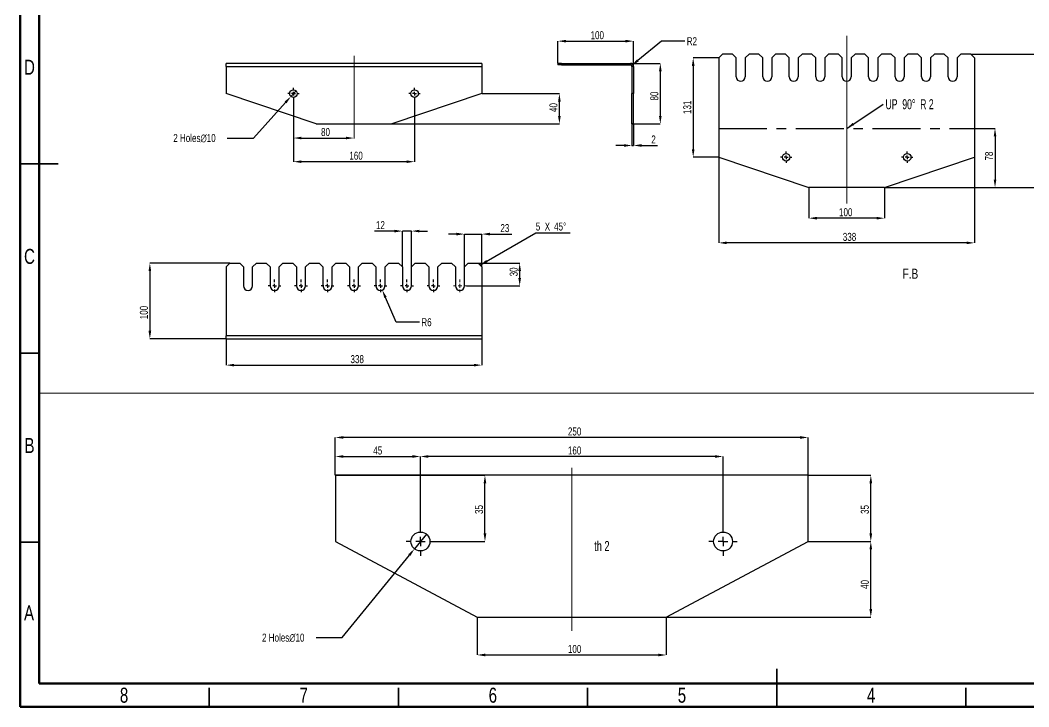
# Model space of a CAD drawing. Header units: millimetres. Extents: x 15 to 1266, y -324 to 294.
# Drawn here: x 444.2 to 710.8, y -324 to -142.5 of the extents above; entities that cross this region are included whole.
import ezdxf

# ---------------------------------------------------------------- set-up
doc = ezdxf.new("R2010")
doc.units = ezdxf.units.MM
doc.header["$PDSIZE"] = -1
doc.linetypes.add('CENTERX2', pattern=[20.32, 12.7, -2.54, 2.54, -2.54])
doc.layers.add('FORMAT', color=7, linetype='Continuous')
doc.styles.add('SLDTEXTSTYLE0', font='TXT', dxfattribs={"width": 0.75})
doc.styles.add('SLDTEXTSTYLE14', font='TXT', dxfattribs={"width": 0.645833})
doc.styles.add('SLDTEXTSTYLE4', font='TXT', dxfattribs={"width": 0.6875})
doc.dimstyles.new('SLDDIMSTYLE1', dxfattribs={"dimtxt": 2.5, "dimasz": 2.116667, "dimexe": 0, "dimexo": 0.625, "dimgap": 0, "dimtad": 1, "dimdec": 0, "dimrnd": 1e-09, "dimtxsty": 'Standard', "dimsah": 1, "dimcen": 2.5, "dimazin": 3, "dimtfac": 2.116667, "dimtdec": 0, "dimtmove": 0, "dimatfit": 3, "dimfrac": 2})
doc.dimstyles.new('SLDDIMSTYLE20', dxfattribs={"dimtxt": 2.116667, "dimasz": 2.116667, "dimexe": 0, "dimexo": 0.625, "dimgap": 0.529167, "dimtad": 1, "dimdec": 0, "dimlfac": 2, "dimrnd": 1e-09, "dimzin": 12, "dimtxsty": 'SLDTEXTSTYLE0', "dimsah": 1, "dimcen": 2.5, "dimazin": 3, "dimtfac": 1, "dimtdec": 0, "dimtmove": 0, "dimatfit": 3, "dimfrac": 2, "dimtzin": 12})
doc.dimstyles.new('SLDDIMSTYLE22', dxfattribs={"dimtxt": 2.116667, "dimasz": 2.116667, "dimexe": 0, "dimexo": 0.625, "dimgap": 0.529167, "dimtad": 1, "dimdec": 0, "dimlfac": 5, "dimrnd": 1e-09, "dimzin": 12, "dimtxsty": 'SLDTEXTSTYLE0', "dimblk1": 'NONE', "dimsah": 1, "dimcen": 0, "dimazin": 3, "dimtfac": 1, "dimtdec": 0, "dimtmove": 0, "dimatfit": 3, "dimldrblk": 'NONE', "dimfrac": 2, "dimtzin": 12})
doc.dimstyles.new('SLDDIMSTYLE23', dxfattribs={"dimtxt": 2.116667, "dimasz": 2.116667, "dimexe": 0, "dimexo": 0.625, "dimgap": 0.529167, "dimtad": 1, "dimdec": 0, "dimlfac": 5, "dimrnd": 1e-09, "dimzin": 12, "dimtxsty": 'SLDTEXTSTYLE0', "dimsah": 1, "dimcen": 0, "dimazin": 3, "dimtfac": 1, "dimtdec": 0, "dimtmove": 0, "dimatfit": 3, "dimfrac": 2, "dimtzin": 12})
doc.dimstyles.new('SLDDIMSTYLE24', dxfattribs={"dimtxt": 2.116667, "dimasz": 2.116667, "dimexe": 0, "dimexo": 0.625, "dimgap": 0.529167, "dimtad": 1, "dimdec": 0, "dimlfac": 2, "dimrnd": 1e-09, "dimzin": 12, "dimtxsty": 'SLDTEXTSTYLE0', "dimblk1": 'NONE', "dimsah": 1, "dimcen": 0, "dimazin": 3, "dimtfac": 1, "dimtdec": 0, "dimtmove": 0, "dimatfit": 3, "dimldrblk": 'NONE', "dimfrac": 2, "dimtzin": 12})
doc.dimstyles.new('SLDDIMSTYLE6', dxfattribs={"dimtxt": 2.116667, "dimasz": 2.116667, "dimexe": 0, "dimexo": 0.625, "dimgap": 0.529167, "dimtad": 1, "dimdec": 0, "dimlfac": 5, "dimrnd": 1e-09, "dimzin": 12, "dimtxsty": 'SLDTEXTSTYLE0', "dimsah": 1, "dimcen": 2.5, "dimazin": 3, "dimtfac": 1, "dimtdec": 0, "dimtmove": 0, "dimatfit": 0, "dimfrac": 2, "dimtzin": 12})
doc.dimstyles.new('SLDDIMSTYLE7', dxfattribs={"dimtxt": 2.116667, "dimasz": 2.116667, "dimexe": 0, "dimexo": 0.625, "dimgap": 0.529167, "dimtad": 1, "dimdec": 0, "dimlfac": 5, "dimrnd": 1e-09, "dimzin": 12, "dimtxsty": 'SLDTEXTSTYLE0', "dimsah": 1, "dimcen": 2.5, "dimazin": 3, "dimtfac": 1, "dimtdec": 0, "dimtmove": 0, "dimatfit": 3, "dimfrac": 2, "dimtzin": 12})

# ---------------------------------------------------------------- blocks, each defined once
blk = doc.blocks.new('*D784')
at = {"layer": 'Defpoints', "color": 0}
for p in [(516.45, -163.38), (548.45, -163.38), (516.45, -179.88)]:
    blk.add_point(p, dxfattribs=at)
at = {"layer": 'FORMAT', "color": 0, "lineweight": -2}
for p, q in [((516.45, -163.44), (516.45, -179.88)), ((548.45, -163.44), (548.45, -179.88)), ((546.33, -179.88), (518.56, -179.88))]:
    blk.add_line(p, q, dxfattribs=at)
at = {"layer": 'FORMAT', "color": 0}
for points in [[(518.56, -179.53), (518.56, -180.23), (516.45, -179.88)], [(546.33, -179.53), (546.33, -180.23), (548.45, -179.88)]]:
    blk.add_solid(points, dxfattribs=at)
at = {"layer": 'FORMAT', "color": 0, "insert": (533, -177.23), "char_height": 2.117, "attachment_point": 2, "style": 'SLDTEXTSTYLE0'}
blk.add_mtext('\\A1;160', dxfattribs=at)
blk = doc.blocks.new('*D785')
at = {"layer": 'Defpoints', "color": 0}
for p in [(516.45, -163.38), (532.45, -173.62), (532.45, -173.7)]:
    blk.add_point(p, dxfattribs=at)
at = {"layer": 'FORMAT', "color": 0, "lineweight": -2}
for p, q in [((516.45, -163.44), (516.45, -173.62)), ((518.56, -173.62), (530.33, -173.62)), ((532.45, -173.64), (532.45, -173.62))]:
    blk.add_line(p, q, dxfattribs=at)
at = {"layer": 'FORMAT', "color": 0}
for points in [[(518.56, -173.27), (518.56, -173.97), (516.45, -173.62)], [(530.33, -173.27), (530.33, -173.97), (532.45, -173.62)]]:
    blk.add_solid(points, dxfattribs=at)
at = {"layer": 'FORMAT', "color": 0, "insert": (524.92, -170.97), "char_height": 2.117, "attachment_point": 2, "style": 'SLDTEXTSTYLE0'}
blk.add_mtext('\\A1;80', dxfattribs=at)
blk = doc.blocks.new('*D786')
at = {"layer": 'Defpoints', "color": 0}
for p in [(515.78, -162.62), (517.12, -161.14)]:
    blk.add_point(p, dxfattribs=at)
at = {"layer": 'FORMAT', "color": 0, "lineweight": -2}
for p, q in [((517.12, -161.14), (515.78, -162.62)), ((505.86, -173.62), (514.36, -164.19)), ((498.95, -173.62), (505.86, -173.62))]:
    blk.add_line(p, q, dxfattribs=at)
at = {"layer": 'FORMAT', "color": 0}
blk.add_solid([(514.1, -163.96), (514.62, -164.43), (515.78, -162.62)], dxfattribs=at)
at = {"layer": 'FORMAT', "color": 0, "insert": (484.67, -172.56), "char_height": 2.1167, "attachment_point": 1, "style": 'SLDTEXTSTYLE0'}
blk.add_mtext('\\A1;2 Holes∅10', dxfattribs=at)
blk = doc.blocks.new('_None')
blk = doc.blocks.new('*D787')
at = {"layer": 'Defpoints', "color": 0}
for p in [(566.25, -161.88), (586.75, -161.88), (542.45, -169.88)]:
    blk.add_point(p, dxfattribs=at)
at = {"layer": 'FORMAT', "color": 0, "lineweight": -2}
for p, q in [((566.31, -161.88), (586.75, -161.88)), ((586.75, -167.76), (586.75, -163.99)), ((542.51, -169.88), (586.75, -169.88))]:
    blk.add_line(p, q, dxfattribs=at)
at = {"layer": 'FORMAT', "color": 0}
for points in [[(586.39, -163.99), (587.1, -163.99), (586.75, -161.88)], [(586.39, -167.76), (587.1, -167.76), (586.75, -169.88)]]:
    blk.add_solid(points, dxfattribs=at)
at = {"layer": 'FORMAT', "color": 0, "insert": (584.1, -165.56), "char_height": 2.117, "attachment_point": 2, "rotation": 90, "style": 'SLDTEXTSTYLE0'}
blk.add_mtext('\\A1;40', dxfattribs=at)
blk = doc.blocks.new('SW_CENTERMARKSYMBOL_343')
at = {"layer": 'FORMAT', "color": 0}
for p, q in [((-1, 0), (-1.5, 0)), ((0, 0), (-0.5, 0)), ((0, 1), (0, 1.5)), ((0, 0), (0, 0.5)), ((0, 0), (0, -0.5)), ((0, 0), (0.5, 0)), ((1, 0), (1.5, 0)), ((0, -1), (0, -1.5))]:
    blk.add_line(p, q, dxfattribs=at)
blk = doc.blocks.new('SW_CENTERMARKSYMBOL_344')
at = {"layer": 'FORMAT', "color": 0}
for p, q in [((-1, 0), (-1.5, 0)), ((0, 0), (-0.5, 0)), ((0, 1), (0, 1.5)), ((0, 0), (0, 0.5)), ((0, 0), (0, -0.5)), ((0, 0), (0.5, 0)), ((1, 0), (1.5, 0)), ((0, -1), (0, -1.5))]:
    blk.add_line(p, q, dxfattribs=at)
blk = doc.blocks.new('SW_CHAMFER_DIMENSION_0')
at = {"layer": 'FORMAT', "color": 0}
for p, q in [((-14.75, -8.52), (0, 0)), ((0, 0), (9.1, 0))]:
    blk.add_line(p, q, dxfattribs=at)
blk.add_solid([(-14.75, -8.52), (-12.76, -7.74), (-13.08, -7.18)], dxfattribs=at)
at = {"layer": 'FORMAT', "color": 0, "attachment_point": 1, "style": 'SLDTEXTSTYLE0'}
for s, insert, char_height in [('5', (0, 2.73), 2.12), ('X', (2.36, 2.73), 2.12), ('45°', (4.84, 2.73), 2.117)]:
    blk.add_mtext(s, dxfattribs=dict(at, insert=insert, char_height=char_height))
blk = doc.blocks.new('*D788')
at = {"layer": 'Defpoints', "color": 0}
for p in [(561.65, -199.01), (561.65, -207.7), (566.25, -207.7)]:
    blk.add_point(p, dxfattribs=at)
at = {"layer": 'FORMAT', "color": 0, "lineweight": -2}
for p, q in [((559.53, -199.01), (557.41, -199.01)), ((561.65, -207.64), (561.65, -199.01)), ((561.65, -199.01), (566.25, -199.01)), ((566.25, -207.64), (566.25, -199.01)), ((568.36, -199.01), (574.18, -199.01))]:
    blk.add_line(p, q, dxfattribs=at)
at = {"layer": 'FORMAT', "color": 0}
for points in [[(559.53, -198.66), (559.53, -199.37), (561.65, -199.01)], [(568.36, -198.66), (568.36, -199.37), (566.25, -199.01)]]:
    blk.add_solid(points, dxfattribs=at)
at = {"layer": 'FORMAT', "color": 0, "insert": (572.33, -196.37), "char_height": 2.117, "attachment_point": 2, "style": 'SLDTEXTSTYLE0'}
blk.add_mtext('\\A1;23', dxfattribs=at)
blk = doc.blocks.new('*D789')
at = {"layer": 'Defpoints', "color": 0}
for p in [(547.65, -198.22), (545.25, -207.7), (547.65, -207.7)]:
    blk.add_point(p, dxfattribs=at)
at = {"layer": 'FORMAT', "color": 0, "lineweight": -2}
for p, q in [((543.13, -198.22), (537.84, -198.22)), ((545.25, -207.64), (545.25, -198.22)), ((547.65, -198.22), (545.25, -198.22)), ((547.65, -207.64), (547.65, -198.22)), ((549.76, -198.22), (551.88, -198.22))]:
    blk.add_line(p, q, dxfattribs=at)
at = {"layer": 'FORMAT', "color": 0}
for points in [[(543.13, -197.87), (543.13, -198.57), (545.25, -198.22)], [(549.76, -197.87), (549.76, -198.57), (547.65, -198.22)]]:
    blk.add_solid(points, dxfattribs=at)
at = {"layer": 'FORMAT', "color": 0, "insert": (539.43, -195.57), "char_height": 2.117, "attachment_point": 2, "style": 'SLDTEXTSTYLE0'}
blk.add_mtext('\\A1;12', dxfattribs=at)
blk = doc.blocks.new('*D790')
at = {"layer": 'Defpoints', "color": 0}
for p in [(539.45, -212.7), (539.92, -213.8)]:
    blk.add_point(p, dxfattribs=at)
at = {"layer": 'FORMAT', "color": 0, "lineweight": -2}
for p, q in [((543.58, -222.31), (540.76, -215.74)), ((549.72, -222.31), (543.58, -222.31))]:
    blk.add_line(p, q, dxfattribs=at)
at = {"layer": 'FORMAT', "color": 0}
blk.add_solid([(541.08, -215.61), (540.43, -215.88), (539.92, -213.8)], dxfattribs=at)
at = {"layer": 'FORMAT', "color": 0, "insert": (550.25, -221.25), "char_height": 2.117, "attachment_point": 1, "style": 'SLDTEXTSTYLE0'}
blk.add_mtext('\\A1;R6', dxfattribs=at)
blk = doc.blocks.new('*D791')
at = {"layer": 'Defpoints', "color": 0}
for p in [(499.65, -206.7), (478.47, -226.7), (498.65, -226.7)]:
    blk.add_point(p, dxfattribs=at)
at = {"layer": 'FORMAT', "color": 0, "lineweight": -2}
for p, q in [((499.58, -206.7), (478.47, -206.7)), ((478.47, -208.81), (478.47, -224.58)), ((498.58, -226.7), (478.47, -226.7))]:
    blk.add_line(p, q, dxfattribs=at)
at = {"layer": 'FORMAT', "color": 0}
for points in [[(478.12, -208.81), (478.83, -208.81), (478.47, -206.7)], [(478.12, -224.58), (478.83, -224.58), (478.47, -226.7)]]:
    blk.add_solid(points, dxfattribs=at)
at = {"layer": 'FORMAT', "color": 0, "insert": (475.83, -219.75), "char_height": 2.117, "attachment_point": 2, "rotation": 90, "style": 'SLDTEXTSTYLE0'}
blk.add_mtext('\\A1;100', dxfattribs=at)
blk = doc.blocks.new('*D792')
at = {"layer": 'Defpoints', "color": 0}
for p in [(498.65, -226.7), (566.25, -226.7), (566.25, -233.66)]:
    blk.add_point(p, dxfattribs=at)
at = {"layer": 'FORMAT', "color": 0, "lineweight": -2}
for p, q in [((498.65, -226.76), (498.65, -233.66)), ((566.25, -226.76), (566.25, -233.66)), ((500.76, -233.66), (564.13, -233.66))]:
    blk.add_line(p, q, dxfattribs=at)
at = {"layer": 'FORMAT', "color": 0}
for points in [[(500.76, -233.31), (500.76, -234.01), (498.65, -233.66)], [(564.13, -233.31), (564.13, -234.01), (566.25, -233.66)]]:
    blk.add_solid(points, dxfattribs=at)
at = {"layer": 'FORMAT', "color": 0, "insert": (533.29, -231.01), "char_height": 2.117, "attachment_point": 2, "style": 'SLDTEXTSTYLE0'}
blk.add_mtext('\\A1;338', dxfattribs=at)
blk = doc.blocks.new('*D793')
at = {"color": 0, "linetype": 'Continuous', "lineweight": -2}
for p, q in [((565.31, -206.7), (576.25, -206.7)), ((576.25, -210.58), (576.25, -208.81)), ((562.21, -212.7), (576.25, -212.7))]:
    blk.add_line(p, q, dxfattribs=at)
at = {"color": 0, "linetype": 'Continuous'}
for points in [[(575.89, -208.81), (576.6, -208.81), (576.25, -206.7)], [(575.89, -210.58), (576.6, -210.58), (576.25, -212.7)]]:
    blk.add_solid(points, dxfattribs=at)
at = {"layer": 'Defpoints', "color": 0, "linetype": 'Continuous'}
for p in [(565.25, -206.7), (576.25, -206.7), (562.15, -212.7)]:
    blk.add_point(p, dxfattribs=at)
at = {"color": 0, "linetype": 'Continuous', "lineweight": 18, "insert": (573.6, -209.01), "char_height": 2.117, "attachment_point": 2, "rotation": 90, "style": 'SLDTEXTSTYLE0'}
blk.add_mtext('\\A1;30', dxfattribs=at)
blk = doc.blocks.new('SW_CENTERMARKSYMBOL_345')
at = {"layer": 'FORMAT', "color": 0}
for p, q in [((-1, 0), (-1.7, 0)), ((0, 0), (-0.5, 0)), ((0, 1), (0, 1.7)), ((0, 0), (0, 0.5)), ((0, 0), (0, -0.5)), ((0, 0), (0.5, 0)), ((1, 0), (1.7, 0)), ((0, -1), (0, -1.7))]:
    blk.add_line(p, q, dxfattribs=at)
blk = doc.blocks.new('SW_CENTERMARKSYMBOL_346')
at = {"layer": 'FORMAT', "color": 0}
for p, q in [((-1, 0), (-1.7, 0)), ((0, 0), (-0.5, 0)), ((0, 1), (0, 1.7)), ((0, 0), (0, 0.5)), ((0, 0), (0, -0.5)), ((0, 0), (0.5, 0)), ((1, 0), (1.7, 0)), ((0, -1), (0, -1.7))]:
    blk.add_line(p, q, dxfattribs=at)
blk = doc.blocks.new('SW_CENTERMARKSYMBOL_347')
at = {"layer": 'FORMAT', "color": 0}
for p, q in [((-1, 0), (-1.7, 0)), ((0, 0), (-0.5, 0)), ((0, 1), (0, 1.7)), ((0, 0), (0, 0.5)), ((0, 0), (0, -0.5)), ((0, 0), (0.5, 0)), ((1, 0), (1.7, 0)), ((0, -1), (0, -1.7))]:
    blk.add_line(p, q, dxfattribs=at)
blk = doc.blocks.new('SW_CENTERMARKSYMBOL_348')
at = {"layer": 'FORMAT', "color": 0}
for p, q in [((-1, 0), (-1.7, 0)), ((0, 0), (-0.5, 0)), ((0, 1), (0, 1.7)), ((0, 0), (0, 0.5)), ((0, 0), (0, -0.5)), ((0, 0), (0.5, 0)), ((1, 0), (1.7, 0)), ((0, -1), (0, -1.7))]:
    blk.add_line(p, q, dxfattribs=at)
blk = doc.blocks.new('SW_CENTERMARKSYMBOL_349')
at = {"layer": 'FORMAT', "color": 0}
for p, q in [((-1, 0), (-1.7, 0)), ((0, 0), (-0.5, 0)), ((0, 1), (0, 1.7)), ((0, 0), (0, 0.5)), ((0, 0), (0, -0.5)), ((0, 0), (0.5, 0)), ((1, 0), (1.7, 0)), ((0, -1), (0, -1.7))]:
    blk.add_line(p, q, dxfattribs=at)
blk = doc.blocks.new('SW_CENTERMARKSYMBOL_350')
at = {"layer": 'FORMAT', "color": 0}
for p, q in [((-1, 0), (-1.7, 0)), ((0, 0), (-0.5, 0)), ((0, 1), (0, 1.7)), ((0, 0), (0, 0.5)), ((0, 0), (0, -0.5)), ((0, 0), (0.5, 0)), ((1, 0), (1.7, 0)), ((0, -1), (0, -1.7))]:
    blk.add_line(p, q, dxfattribs=at)
blk = doc.blocks.new('SW_CENTERMARKSYMBOL_351')
at = {"layer": 'FORMAT', "color": 0}
for p, q in [((-1, 0), (-1.7, 0)), ((0, 0), (-0.5, 0)), ((0, 1), (0, 1.7)), ((0, 0), (0, 0.5)), ((0, 0), (0, -0.5)), ((0, 0), (0.5, 0)), ((1, 0), (1.7, 0)), ((0, -1), (0, -1.7))]:
    blk.add_line(p, q, dxfattribs=at)
blk = doc.blocks.new('SW_CENTERMARKSYMBOL_352')
at = {"color": 0, "linetype": 'Continuous', "lineweight": 18}
for p, q in [((-1, 0), (-1.7, 0)), ((0, 0), (-0.5, 0)), ((0, 1), (0, 1.7)), ((0, 0), (0, 0.5)), ((0, 0), (0, -0.5)), ((0, 0), (0.5, 0)), ((1, 0), (1.7, 0)), ((0, -1), (0, -1.7))]:
    blk.add_line(p, q, dxfattribs=at)
blk = doc.blocks.new('*D794')
at = {"layer": 'Defpoints', "color": 0}
for p in [(605.54, -153.88), (605.94, -169.88), (613.43, -169.88)]:
    blk.add_point(p, dxfattribs=at)
at = {"layer": 'FORMAT', "color": 0, "lineweight": -2}
for p, q in [((605.6, -153.88), (613.43, -153.88)), ((613.43, -155.99), (613.43, -167.76)), ((606, -169.88), (613.43, -169.88))]:
    blk.add_line(p, q, dxfattribs=at)
at = {"layer": 'FORMAT', "color": 0}
for points in [[(613.07, -155.99), (613.78, -155.99), (613.43, -153.88)], [(613.07, -167.76), (613.78, -167.76), (613.43, -169.88)]]:
    blk.add_solid(points, dxfattribs=at)
at = {"layer": 'FORMAT', "color": 0, "insert": (610.78, -162.52), "char_height": 2.117, "attachment_point": 2, "rotation": 90, "style": 'SLDTEXTSTYLE0'}
blk.add_mtext('\\A1;80', dxfattribs=at)
blk = doc.blocks.new('*D795')
at = {"layer": 'Defpoints', "color": 0}
for p in [(606.34, -148.01), (586.34, -153.88), (606.34, -154.68)]:
    blk.add_point(p, dxfattribs=at)
at = {"layer": 'FORMAT', "color": 0, "lineweight": -2}
for p, q in [((586.34, -153.82), (586.34, -148.01)), ((588.46, -148.01), (604.22, -148.01)), ((606.34, -154.62), (606.34, -148.01))]:
    blk.add_line(p, q, dxfattribs=at)
at = {"layer": 'FORMAT', "color": 0}
for points in [[(588.46, -147.66), (588.46, -148.36), (586.34, -148.01)], [(604.22, -147.66), (604.22, -148.36), (606.34, -148.01)]]:
    blk.add_solid(points, dxfattribs=at)
at = {"layer": 'FORMAT', "color": 0, "insert": (596.76, -145.37), "char_height": 2.117, "attachment_point": 2, "style": 'SLDTEXTSTYLE0'}
blk.add_mtext('\\A1;100', dxfattribs=at)
blk = doc.blocks.new('*D796')
at = {"layer": 'Defpoints', "color": 0}
for p in [(605.94, -169.88), (606.34, -169.88), (605.94, -175.59)]:
    blk.add_point(p, dxfattribs=at)
at = {"layer": 'FORMAT', "color": 0, "lineweight": -2}
for p, q in [((605.94, -169.94), (605.94, -175.59)), ((606.34, -169.94), (606.34, -175.59)), ((603.82, -175.59), (601.71, -175.59)), ((605.94, -175.59), (606.34, -175.59)), ((608.46, -175.59), (612.69, -175.59))]:
    blk.add_line(p, q, dxfattribs=at)
at = {"layer": 'FORMAT', "color": 0}
for points in [[(603.82, -175.24), (603.82, -175.94), (605.94, -175.59)], [(608.46, -175.24), (608.46, -175.94), (606.34, -175.59)]]:
    blk.add_solid(points, dxfattribs=at)
at = {"layer": 'FORMAT', "color": 0, "insert": (611.63, -172.94), "char_height": 2.117, "attachment_point": 2, "style": 'SLDTEXTSTYLE0'}
blk.add_mtext('\\A1;2', dxfattribs=at)
blk = doc.blocks.new('*D797')
at = {"layer": 'Defpoints', "color": 0}
for p in [(605.85, -154.43), (605.54, -154.68)]:
    blk.add_point(p, dxfattribs=at)
at = {"layer": 'FORMAT', "color": 0, "lineweight": -2}
for p, q in [((613.75, -148.03), (607.49, -153.09)), ((619.89, -148.03), (613.75, -148.03))]:
    blk.add_line(p, q, dxfattribs=at)
at = {"layer": 'FORMAT', "color": 0}
blk.add_solid([(607.27, -152.82), (607.72, -153.37), (605.85, -154.43)], dxfattribs=at)
at = {"layer": 'FORMAT', "color": 0, "insert": (620.42, -146.97), "char_height": 2.117, "attachment_point": 1, "style": 'SLDTEXTSTYLE0'}
blk.add_mtext('\\A1;R2', dxfattribs=at)
blk = doc.blocks.new('*D767')
at = {"layer": 'Defpoints', "color": 0}
for p in [(628.9, -178.71), (696.5, -178.71), (628.9, -201.33)]:
    blk.add_point(p, dxfattribs=at)
at = {"layer": 'FORMAT', "color": 0, "lineweight": -2}
for p, q in [((628.9, -178.77), (628.9, -201.33)), ((696.5, -178.77), (696.5, -201.33)), ((694.38, -201.33), (631.01, -201.33))]:
    blk.add_line(p, q, dxfattribs=at)
at = {"layer": 'FORMAT', "color": 0}
for points in [[(631.01, -200.98), (631.01, -201.69), (628.9, -201.33)], [(694.38, -200.98), (694.38, -201.69), (696.5, -201.33)]]:
    blk.add_solid(points, dxfattribs=at)
at = {"layer": 'FORMAT', "color": 0, "insert": (663.45, -198.69), "char_height": 2.117, "attachment_point": 2, "style": 'SLDTEXTSTYLE0'}
blk.add_mtext('\\A1;338', dxfattribs=at)
blk = doc.blocks.new('*D768')
at = {"layer": 'Defpoints', "color": 0}
for p in [(695.5, -151.43), (725.5, -151.43), (672.7, -186.71)]:
    blk.add_point(p, dxfattribs=at)
at = {"layer": 'FORMAT', "color": 0, "lineweight": -2}
for p, q in [((695.56, -151.43), (725.5, -151.43)), ((725.5, -184.59), (725.5, -153.55)), ((672.76, -186.71), (725.5, -186.71))]:
    blk.add_line(p, q, dxfattribs=at)
at = {"layer": 'FORMAT', "color": 0}
for points in [[(725.14, -153.55), (725.85, -153.55), (725.5, -151.43)], [(725.14, -184.59), (725.85, -184.59), (725.5, -186.71)]]:
    blk.add_solid(points, dxfattribs=at)
at = {"layer": 'FORMAT', "color": 0, "insert": (722.85, -165.18), "char_height": 2.117, "attachment_point": 2, "rotation": 90, "style": 'SLDTEXTSTYLE0'}
blk.add_mtext('\\A1;176', dxfattribs=at)
blk = doc.blocks.new('*D769')
at = {"layer": 'Defpoints', "color": 0}
for p in [(696.5, -171.07), (672.7, -186.71), (701.91, -186.71)]:
    blk.add_point(p, dxfattribs=at)
at = {"layer": 'FORMAT', "color": 0, "lineweight": -2}
for p, q in [((696.56, -171.07), (701.91, -171.07)), ((701.91, -173.19), (701.91, -184.59)), ((672.76, -186.71), (701.91, -186.71))]:
    blk.add_line(p, q, dxfattribs=at)
at = {"layer": 'FORMAT', "color": 0}
for points in [[(701.56, -173.19), (702.27, -173.19), (701.91, -171.07)], [(701.56, -184.59), (702.27, -184.59), (701.91, -186.71)]]:
    blk.add_solid(points, dxfattribs=at)
at = {"layer": 'FORMAT', "color": 0, "insert": (699.27, -178.39), "char_height": 2.117, "attachment_point": 2, "rotation": 90, "style": 'SLDTEXTSTYLE0'}
blk.add_mtext('\\A1;78', dxfattribs=at)
blk = doc.blocks.new('*D770')
at = {"layer": 'Defpoints', "color": 0}
for p in [(652.7, -186.71), (672.7, -186.71), (652.7, -194.81)]:
    blk.add_point(p, dxfattribs=at)
at = {"layer": 'FORMAT', "color": 0, "lineweight": -2}
for p, q in [((652.7, -186.77), (652.7, -194.81)), ((672.7, -186.77), (672.7, -194.81)), ((670.58, -194.81), (654.81, -194.81))]:
    blk.add_line(p, q, dxfattribs=at)
at = {"layer": 'FORMAT', "color": 0}
for points in [[(654.81, -194.46), (654.81, -195.17), (652.7, -194.81)], [(670.58, -194.46), (670.58, -195.17), (672.7, -194.81)]]:
    blk.add_solid(points, dxfattribs=at)
at = {"layer": 'FORMAT', "color": 0, "insert": (662.44, -192.17), "char_height": 2.117, "attachment_point": 2, "style": 'SLDTEXTSTYLE0'}
blk.add_mtext('\\A1;100', dxfattribs=at)
blk = doc.blocks.new('*D771')
at = {"layer": 'Defpoints', "color": 0}
for p in [(628.9, -152.43), (622.12, -178.71), (628.9, -178.71)]:
    blk.add_point(p, dxfattribs=at)
at = {"layer": 'FORMAT', "color": 0, "lineweight": -2}
for p, q in [((628.83, -152.43), (622.12, -152.43)), ((622.12, -154.55), (622.12, -176.59)), ((628.83, -178.71), (622.12, -178.71))]:
    blk.add_line(p, q, dxfattribs=at)
at = {"layer": 'FORMAT', "color": 0}
for points in [[(621.77, -154.55), (622.47, -154.55), (622.12, -152.43)], [(621.77, -176.59), (622.47, -176.59), (622.12, -178.71)]]:
    blk.add_solid(points, dxfattribs=at)
at = {"layer": 'FORMAT', "color": 0, "insert": (619.48, -165.49), "char_height": 2.117, "attachment_point": 2, "rotation": 90, "style": 'SLDTEXTSTYLE0'}
blk.add_mtext('\\A1;131', dxfattribs=at)
blk = doc.blocks.new('SW_NOTE_0_62')
at = {"layer": 'FORMAT', "color": 0, "insert": (0.59, 1.35), "char_height": 2.6458, "attachment_point": 1, "style": 'SLDTEXTSTYLE14'}
blk.add_mtext('UP  90°  R 2', dxfattribs=at)
blk = doc.blocks.new('SW_CENTERMARKSYMBOL_353')
at = {"layer": 'FORMAT', "color": 0}
for p, q in [((-1, 0), (-1.5, 0)), ((0, 0), (-0.5, 0)), ((0, 1), (0, 1.5)), ((0, 0), (0, 0.5)), ((0, 0), (0, -0.5)), ((0, 0), (0.5, 0)), ((1, 0), (1.5, 0)), ((0, -1), (0, -1.5))]:
    blk.add_line(p, q, dxfattribs=at)
blk = doc.blocks.new('SW_CENTERMARKSYMBOL_354')
at = {"layer": 'FORMAT', "color": 0}
for p, q in [((-1, 0), (-1.5, 0)), ((0, 0), (-0.5, 0)), ((0, 1), (0, 1.5)), ((0, 0), (0, 0.5)), ((0, 0), (0, -0.5)), ((0, 0), (0.5, 0)), ((1, 0), (1.5, 0)), ((0, -1), (0, -1.5))]:
    blk.add_line(p, q, dxfattribs=at)
blk = doc.blocks.new('SW_CENTERMARKSYMBOL_355')
at = {"layer": 'FORMAT', "color": 0}
for p, q in [((-1, 0), (-1.5, 0)), ((0, 0), (-0.5, 0)), ((0, 1), (0, 1.5)), ((0, 0), (0, 0.5)), ((0, 0), (0, -0.5)), ((0, 0), (0.5, 0)), ((1, 0), (1.5, 0)), ((0, -1), (0, -1.5))]:
    blk.add_line(p, q, dxfattribs=at)
blk = doc.blocks.new('SW_CENTERMARKSYMBOL_356')
at = {"layer": 'FORMAT', "color": 0}
for p, q in [((-1, 0), (-1.5, 0)), ((0, 0), (-0.5, 0)), ((0, 1), (0, 1.5)), ((0, 0), (0, 0.5)), ((0, 0), (0, -0.5)), ((0, 0), (0.5, 0)), ((1, 0), (1.5, 0)), ((0, -1), (0, -1.5))]:
    blk.add_line(p, q, dxfattribs=at)
blk = doc.blocks.new('*D772')
at = {"layer": 'Defpoints', "color": 0}
for p in [(527.51, -252.78), (527.51, -262.78), (652.51, -262.78)]:
    blk.add_point(p, dxfattribs=at)
at = {"layer": 'FORMAT', "color": 0, "lineweight": -2}
for p, q in [((527.51, -262.71), (527.51, -252.78)), ((650.39, -252.78), (529.63, -252.78)), ((652.51, -262.71), (652.51, -252.78))]:
    blk.add_line(p, q, dxfattribs=at)
at = {"layer": 'FORMAT', "color": 0}
for points in [[(529.63, -252.42), (529.63, -253.13), (527.51, -252.78)], [(650.39, -252.42), (650.39, -253.13), (652.51, -252.78)]]:
    blk.add_solid(points, dxfattribs=at)
at = {"layer": 'FORMAT', "color": 0, "insert": (590.77, -250.13), "char_height": 2.117, "attachment_point": 2, "style": 'SLDTEXTSTYLE0'}
blk.add_mtext('\\A1;250', dxfattribs=at)
blk = doc.blocks.new('*D773')
at = {"layer": 'Defpoints', "color": 0}
for p in [(652.51, -262.78), (669.08, -262.78), (652.51, -280.28)]:
    blk.add_point(p, dxfattribs=at)
at = {"layer": 'FORMAT', "color": 0, "lineweight": -2}
for p, q in [((652.57, -262.78), (669.08, -262.78)), ((669.08, -278.16), (669.08, -264.89)), ((652.57, -280.28), (669.08, -280.28))]:
    blk.add_line(p, q, dxfattribs=at)
at = {"layer": 'FORMAT', "color": 0}
for points in [[(668.72, -264.89), (669.43, -264.89), (669.08, -262.78)], [(668.72, -278.16), (669.43, -278.16), (669.08, -280.28)]]:
    blk.add_solid(points, dxfattribs=at)
at = {"layer": 'FORMAT', "color": 0, "insert": (666.43, -271.82), "char_height": 2.117, "attachment_point": 2, "rotation": 90, "style": 'SLDTEXTSTYLE0'}
blk.add_mtext('\\A1;35', dxfattribs=at)
blk = doc.blocks.new('*D774')
at = {"layer": 'Defpoints', "color": 0}
for p in [(565.01, -300.28), (615.01, -300.28), (615.01, -310.28)]:
    blk.add_point(p, dxfattribs=at)
at = {"layer": 'FORMAT', "color": 0, "lineweight": -2}
for p, q in [((565.01, -300.34), (565.01, -310.28)), ((615.01, -300.34), (615.01, -310.28)), ((567.13, -310.28), (612.89, -310.28))]:
    blk.add_line(p, q, dxfattribs=at)
at = {"layer": 'FORMAT', "color": 0}
for points in [[(567.13, -309.92), (567.13, -310.63), (565.01, -310.28)], [(612.89, -309.92), (612.89, -310.63), (615.01, -310.28)]]:
    blk.add_solid(points, dxfattribs=at)
at = {"layer": 'FORMAT', "color": 0, "insert": (590.77, -307.63), "char_height": 2.117, "attachment_point": 2, "style": 'SLDTEXTSTYLE0'}
blk.add_mtext('\\A1;100', dxfattribs=at)
blk = doc.blocks.new('*D775')
at = {"layer": 'Defpoints', "color": 0}
for p in [(652.51, -280.28), (669.08, -280.28), (615.01, -300.28)]:
    blk.add_point(p, dxfattribs=at)
at = {"layer": 'FORMAT', "color": 0, "lineweight": -2}
for p, q in [((652.57, -280.28), (669.08, -280.28)), ((669.08, -298.16), (669.08, -282.39)), ((615.07, -300.28), (669.08, -300.28))]:
    blk.add_line(p, q, dxfattribs=at)
at = {"layer": 'FORMAT', "color": 0}
for points in [[(668.72, -282.39), (669.43, -282.39), (669.08, -280.28)], [(668.72, -298.16), (669.43, -298.16), (669.08, -300.28)]]:
    blk.add_solid(points, dxfattribs=at)
at = {"layer": 'FORMAT', "color": 0, "insert": (666.43, -291.64), "char_height": 2.117, "attachment_point": 2, "rotation": 90, "style": 'SLDTEXTSTYLE0'}
blk.add_mtext('\\A1;40', dxfattribs=at)
blk = doc.blocks.new('*D776')
at = {"layer": 'Defpoints', "color": 0}
for p in [(527.51, -262.78), (567.07, -262.78), (553.76, -280.28)]:
    blk.add_point(p, dxfattribs=at)
at = {"layer": 'FORMAT', "color": 0, "lineweight": -2}
for p, q in [((527.57, -262.78), (567.07, -262.78)), ((567.07, -278.16), (567.07, -264.89)), ((553.82, -280.28), (567.07, -280.28))]:
    blk.add_line(p, q, dxfattribs=at)
at = {"layer": 'FORMAT', "color": 0}
for points in [[(566.72, -264.89), (567.42, -264.89), (567.07, -262.78)], [(566.72, -278.16), (567.42, -278.16), (567.07, -280.28)]]:
    blk.add_solid(points, dxfattribs=at)
at = {"layer": 'FORMAT', "color": 0, "insert": (564.42, -271.82), "char_height": 2.117, "attachment_point": 2, "rotation": 90, "style": 'SLDTEXTSTYLE0'}
blk.add_mtext('\\A1;35', dxfattribs=at)
blk = doc.blocks.new('*D777')
at = {"layer": 'Defpoints', "color": 0}
for p in [(550.01, -257.81), (527.51, -262.78), (550.01, -276.53)]:
    blk.add_point(p, dxfattribs=at)
at = {"layer": 'FORMAT', "color": 0, "lineweight": -2}
for p, q in [((527.51, -262.71), (527.51, -257.81)), ((529.63, -257.81), (547.89, -257.81)), ((550.01, -276.46), (550.01, -257.81))]:
    blk.add_line(p, q, dxfattribs=at)
at = {"layer": 'FORMAT', "color": 0}
for points in [[(529.63, -257.45), (529.63, -258.16), (527.51, -257.81)], [(547.89, -257.45), (547.89, -258.16), (550.01, -257.81)]]:
    blk.add_solid(points, dxfattribs=at)
at = {"layer": 'FORMAT', "color": 0, "insert": (538.73, -255.16), "char_height": 2.117, "attachment_point": 2, "style": 'SLDTEXTSTYLE0'}
blk.add_mtext('\\A1;45', dxfattribs=at)
blk = doc.blocks.new('*D778')
at = {"layer": 'Defpoints', "color": 0}
for p in [(550.01, -257.81), (550.01, -276.53), (630.01, -276.53)]:
    blk.add_point(p, dxfattribs=at)
at = {"layer": 'FORMAT', "color": 0, "lineweight": -2}
for p, q in [((550.01, -276.46), (550.01, -257.81)), ((627.89, -257.81), (552.13, -257.81)), ((630.01, -276.46), (630.01, -257.81))]:
    blk.add_line(p, q, dxfattribs=at)
at = {"layer": 'FORMAT', "color": 0}
for points in [[(552.13, -257.45), (552.13, -258.16), (550.01, -257.81)], [(627.89, -257.45), (627.89, -258.16), (630.01, -257.81)]]:
    blk.add_solid(points, dxfattribs=at)
at = {"layer": 'FORMAT', "color": 0, "insert": (590.77, -255.16), "char_height": 2.117, "attachment_point": 2, "style": 'SLDTEXTSTYLE0'}
blk.add_mtext('\\A1;160', dxfattribs=at)
blk = doc.blocks.new('*D779')
at = {"layer": 'Defpoints', "color": 0}
for p in [(551.59, -278.34), (548.43, -282.22)]:
    blk.add_point(p, dxfattribs=at)
at = {"layer": 'FORMAT', "color": 0, "lineweight": -2}
for p, q in [((551.59, -278.34), (548.43, -282.22)), ((529.33, -305.69), (547.1, -283.86)), ((522.43, -305.69), (529.33, -305.69))]:
    blk.add_line(p, q, dxfattribs=at)
at = {"layer": 'FORMAT', "color": 0}
blk.add_solid([(546.82, -283.64), (547.37, -284.08), (548.43, -282.22)], dxfattribs=at)
at = {"layer": 'FORMAT', "color": 0, "insert": (508.14, -304.63), "char_height": 2.1167, "attachment_point": 1, "style": 'SLDTEXTSTYLE0'}
blk.add_mtext('\\A1;2 Holes∅10', dxfattribs=at)
blk = doc.blocks.new('SW_CENTERMARKSYMBOL_357')
at = {"layer": 'FORMAT', "color": 0}
for p, q in [((0, 2.5), (0, 3.75)), ((-2.5, 0), (-3.75, 0)), ((0, 0), (-1.25, 0)), ((0, 0), (0, 1.25)), ((0, 0), (0, -1.25)), ((0, 0), (1.25, 0)), ((2.5, 0), (3.75, 0)), ((0, -2.5), (0, -3.75))]:
    blk.add_line(p, q, dxfattribs=at)
blk = doc.blocks.new('SW_CENTERMARKSYMBOL_358')
at = {"layer": 'FORMAT', "color": 0}
for p, q in [((0, 2.5), (0, 3.75)), ((-2.5, 0), (-3.75, 0)), ((0, 0), (-1.25, 0)), ((0, 0), (0, 1.25)), ((0, 0), (0, -1.25)), ((0, 0), (1.25, 0)), ((2.5, 0), (3.75, 0)), ((0, -2.5), (0, -3.75))]:
    blk.add_line(p, q, dxfattribs=at)

msp = doc.modelspace()

# ---------------------------------------------------------------- linework, layer by layer
at = {"color": 7, "linetype": 'Continuous', "lineweight": 70}
for p, q in [((444.19319, -323.98232), (444.19319, -36.98232)), ((449.19319, -317.84879), (449.19319, -40.84879)), ((838.59566, -317.84879), (449.19319, -317.84879)), ((844.19319, -323.98232), (444.19319, -323.98232))]:
    msp.add_line(p, q, dxfattribs=at)
at = {"color": 7, "linetype": 'Continuous', "lineweight": 25}
for p, q in [((629.89731, -151.4304), (628.89731, -152.4304)), ((632.49731, -151.4304), (629.89731, -151.4304)), ((633.49731, -152.4304), (632.49731, -151.4304)), ((636.89731, -151.4304), (635.89731, -152.4304)), ((639.49731, -151.4304), (636.89731, -151.4304)), ((640.49731, -152.4304), (639.49731, -151.4304)), ((643.89731, -151.4304), (642.89731, -152.4304)), ((646.49731, -151.4304), (643.89731, -151.4304)), ((647.49731, -152.4304), (646.49731, -151.4304)), ((650.89731, -151.4304), (649.89731, -152.4304)), ((653.49731, -151.4304), (650.89731, -151.4304)), ((654.49731, -152.4304), (653.49731, -151.4304)), ((657.89731, -151.4304), (656.89731, -152.4304)), ((660.49731, -151.4304), (657.89731, -151.4304)), ((661.49731, -152.4304), (660.49731, -151.4304)), ((664.89731, -151.4304), (663.89731, -152.4304)), ((667.49731, -151.4304), (664.89731, -151.4304)), ((668.49731, -152.4304), (667.49731, -151.4304)), ((671.89731, -151.4304), (670.89731, -152.4304)), ((674.49731, -151.4304), (671.89731, -151.4304)), ((675.49731, -152.4304), (674.49731, -151.4304)), ((678.89731, -151.4304), (677.89731, -152.4304)), ((681.49731, -151.4304), (678.89731, -151.4304)), ((682.49731, -152.4304), (681.49731, -151.4304)), ((685.89731, -151.4304), (684.89731, -152.4304)), ((688.49731, -151.4304), (685.89731, -151.4304)), ((689.49731, -152.4304), (688.49731, -151.4304)), ((692.89731, -151.4304), (691.89731, -152.4304)), ((695.49731, -151.4304), (692.89731, -151.4304)), ((696.49731, -152.4304), (695.49731, -151.4304)), ((566.2466, -153.87803), (498.6466, -153.87803)), ((498.6466, -154.67803), (498.6466, -153.87803)), ((566.2466, -153.87803), (566.2466, -154.67803)), ((586.33936, -153.87803), (586.33936, -154.27803)), ((587.33936, -153.87803), (586.33936, -153.87803)), ((587.33936, -154.27803), (586.33936, -154.27803)), ((587.33936, -153.87803), (587.33936, -154.27803)), ((587.33936, -153.87803), (605.53936, -153.87803)), ((587.33936, -154.27803), (605.53936, -154.27803)), ((605.53936, -153.87803), (605.53936, -154.27803)), ((628.89731, -152.4304), (628.89731, -178.71005)), ((633.49731, -157.4304), (633.49731, -152.4304)), ((635.89731, -152.4304), (635.89731, -157.4304)), ((640.49731, -157.4304), (640.49731, -152.4304)), ((642.89731, -152.4304), (642.89731, -157.4304)), ((647.49731, -157.4304), (647.49731, -152.4304)), ((649.89731, -152.4304), (649.89731, -157.4304)), ((654.49731, -157.4304), (654.49731, -152.4304)), ((656.89731, -152.4304), (656.89731, -157.4304)), ((661.49731, -157.4304), (661.49731, -152.4304)), ((663.89731, -152.4304), (663.89731, -157.4304)), ((668.49731, -157.4304), (668.49731, -152.4304)), ((670.89731, -152.4304), (670.89731, -157.4304)), ((675.49731, -157.4304), (675.49731, -152.4304)), ((677.89731, -152.4304), (677.89731, -157.4304)), ((682.49731, -157.4304), (682.49731, -152.4304)), ((684.89731, -152.4304), (684.89731, -157.4304)), ((689.49731, -157.4304), (689.49731, -152.4304)), ((691.89731, -152.4304), (691.89731, -157.4304)), ((696.49731, -152.4304), (696.49731, -178.71005)), ((498.6466, -154.67803), (566.2466, -154.67803)), ((498.6466, -154.67803), (498.6466, -161.87803)), ((566.2466, -154.67803), (566.2466, -161.87803)), ((606.33936, -154.67803), (605.93936, -154.67803)), ((605.93936, -154.67803), (605.93936, -161.87803)), ((606.33936, -154.67803), (606.33936, -161.87803)), ((522.4466, -169.87803), (498.6466, -161.87803)), ((566.2466, -161.87803), (542.4466, -169.87803)), ((605.93936, -169.87803), (605.93936, -161.87803)), ((606.33936, -161.87803), (605.93936, -161.87803)), ((606.33936, -169.87803), (606.33936, -161.87803)), ((522.4466, -169.87803), (542.4466, -169.87803)), ((606.33936, -169.87803), (605.93936, -169.87803)), ((628.89731, -178.71005), (652.69731, -186.71005)), ((672.69731, -186.71005), (696.49731, -178.71005)), ((672.69731, -186.71005), (652.69731, -186.71005)), ((498.6466, -207.69821), (499.6466, -206.69821)), ((498.6466, -207.69821), (498.6466, -225.89821)), ((499.6466, -206.69821), (502.2466, -206.69821)), ((502.2466, -206.69821), (503.2466, -207.69821)), ((503.2466, -207.69821), (503.2466, -212.69821)), ((505.6466, -207.69821), (506.6466, -206.69821)), ((505.6466, -212.69821), (505.6466, -207.69821)), ((506.6466, -206.69821), (509.2466, -206.69821)), ((509.2466, -206.69821), (510.2466, -207.69821)), ((510.2466, -207.69821), (510.2466, -212.69821)), ((512.6466, -207.69821), (513.6466, -206.69821)), ((512.6466, -212.69821), (512.6466, -207.69821)), ((513.6466, -206.69821), (516.2466, -206.69821)), ((516.2466, -206.69821), (517.2466, -207.69821)), ((517.2466, -207.69821), (517.2466, -212.69821)), ((519.6466, -207.69821), (520.6466, -206.69821)), ((519.6466, -212.69821), (519.6466, -207.69821)), ((520.6466, -206.69821), (523.2466, -206.69821)), ((523.2466, -206.69821), (524.2466, -207.69821)), ((524.2466, -207.69821), (524.2466, -212.69821)), ((526.6466, -207.69821), (527.6466, -206.69821)), ((526.6466, -212.69821), (526.6466, -207.69821)), ((527.6466, -206.69821), (530.2466, -206.69821)), ((530.2466, -206.69821), (531.2466, -207.69821)), ((531.2466, -207.69821), (531.2466, -212.69821)), ((533.6466, -207.69821), (534.6466, -206.69821)), ((533.6466, -212.69821), (533.6466, -207.69821)), ((534.6466, -206.69821), (537.2466, -206.69821)), ((537.2466, -206.69821), (538.2466, -207.69821)), ((538.2466, -207.69821), (538.2466, -212.69821)), ((540.6466, -207.69821), (541.6466, -206.69821)), ((540.6466, -212.69821), (540.6466, -207.69821)), ((541.6466, -206.69821), (544.2466, -206.69821)), ((544.2466, -206.69821), (545.2466, -207.69821)), ((545.2466, -207.69821), (545.2466, -212.69821)), ((547.6466, -207.69821), (548.6466, -206.69821)), ((547.6466, -212.69821), (547.6466, -207.69821)), ((548.6466, -206.69821), (551.2466, -206.69821)), ((551.2466, -206.69821), (552.2466, -207.69821)), ((552.2466, -207.69821), (552.2466, -212.69821)), ((554.6466, -207.69821), (555.6466, -206.69821)), ((554.6466, -212.69821), (554.6466, -207.69821)), ((555.6466, -206.69821), (558.2466, -206.69821)), ((558.2466, -206.69821), (559.2466, -207.69821)), ((559.2466, -207.69821), (559.2466, -212.69821)), ((561.6466, -207.69821), (562.6466, -206.69821)), ((561.6466, -212.69821), (561.6466, -207.69821)), ((562.6466, -206.69821), (565.2466, -206.69821)), ((565.2466, -206.69821), (566.2466, -207.69821)), ((566.2466, -207.69821), (566.2466, -225.89821)), ((566.2466, -225.89821), (498.6466, -225.89821)), ((498.6466, -226.69821), (498.6466, -225.89821)), ((566.2466, -225.89821), (566.2466, -226.69821)), ((498.6466, -226.69821), (566.2466, -226.69821)), ((527.51117, -262.77707), (527.51117, -280.27707)), ((652.51117, -262.77707), (527.51117, -262.77707)), ((652.51117, -280.27707), (652.51117, -262.77707)), ((527.51117, -280.27707), (565.01117, -300.27707)), ((615.01117, -300.27707), (652.51117, -280.27707)), ((565.01117, -300.27707), (615.01117, -300.27707))]:
    msp.add_line(p, q, dxfattribs=at)
at = {"color": 7, "linetype": 'CENTERX2'}
msp.add_line((628.89731, -171.07023), (696.49731, -171.07023), dxfattribs=at)
at = {"color": 7, "linetype": 'Continuous', "lineweight": 35}
for p, q in [((444.19219, -180.48232), (454.19419, -180.48232)), ((449.19319, -180.48232), (444.19319, -180.48232)), ((449.19319, -230.48232), (444.19319, -230.48232)), ((449.19319, -280.48232), (444.19319, -280.48232)), ((644.19319, -323.98332), (644.19319, -313.98132)), ((494.19319, -318.98232), (494.19319, -323.98232)), ((544.19319, -318.98232), (544.19319, -323.98232)), ((594.19319, -318.98232), (594.19319, -323.98232)), ((644.19319, -318.98232), (644.19319, -323.98232)), ((694.19319, -318.98232), (694.19319, -323.98232))]:
    msp.add_line(p, q, dxfattribs=at)
at = {"color": 7, "linetype": 'Continuous', "lineweight": 18}
msp.add_line((449.19319, -241.06237), (746.8076, -241.06237), dxfattribs=at)
at = {"color": 7, "linetype": 'Continuous', "lineweight": 25}
for centre, radius in [((516.4466, -161.87803), 1), ((548.4466, -161.87803), 1), ((646.69731, -178.71005), 1), ((678.69731, -178.71005), 1), ((550.01117, -280.27707), 2.5), ((630.01117, -280.27707), 2.5)]:
    msp.add_circle(centre, radius, dxfattribs=at)
for centre, radius, start, end in [((605.53936, -154.67803), 0.8, 0, 90), ((605.53936, -154.67803), 0.4, 0, 90), ((634.69731, -157.4304), 1.2, 180, 0), ((641.69731, -157.4304), 1.2, 180, 0), ((648.69731, -157.4304), 1.2, 180, 0), ((655.69731, -157.4304), 1.2, 180, 0), ((662.69731, -157.4304), 1.2, 180, 0), ((669.69731, -157.4304), 1.2, 180, 0), ((676.69731, -157.4304), 1.2, 180, 0), ((683.69731, -157.4304), 1.2, 180, 0), ((690.69731, -157.4304), 1.2, 180, 0), ((504.4466, -212.69821), 1.2, 180, 0), ((511.4466, -212.69821), 1.2, 180, 0), ((518.4466, -212.69821), 1.2, 180, 0), ((525.4466, -212.69821), 1.2, 180, 0), ((532.4466, -212.69821), 1.2, 180, 0), ((539.4466, -212.69821), 1.2, 180, 0), ((546.4466, -212.69821), 1.2, 180, 0), ((553.4466, -212.69821), 1.2, 180, 0), ((560.4466, -212.69821), 1.2, 180, 0)]:
    msp.add_arc(centre, radius, start, end, dxfattribs=at)
at = {"layer": 'FORMAT', "linetype": 'CENTERX2', "lineweight": 18, "ltscale": 4}
for p, q in [((662.69731, -146.61552), (662.69731, -190.94058)), ((532.4466, -151.87803), (532.4466, -173.69924))]:
    msp.add_line(p, q, dxfattribs=at)
at = {"layer": 'FORMAT', "linetype": 'CENTERX2', "lineweight": 18, "ltscale": 10}
msp.add_line((590.01117, -260.77707), (590.01117, -303.91742), dxfattribs=at)

# ---------------------------------------------------------------- block references
at = {"color": 7, "linetype": 'Continuous', "lineweight": 0}
msp.add_blockref('SW_CENTERMARKSYMBOL_352', (560.4466, -212.69821), dxfattribs=at)
at = {"layer": 'FORMAT'}
for name, p in [('SW_CENTERMARKSYMBOL_343', (516.4466, -161.87803)), ('SW_CENTERMARKSYMBOL_344', (548.4466, -161.87803)), ('SW_NOTE_0_62', (672.36496, -164.70995)), ('SW_CENTERMARKSYMBOL_353', (646.69731, -178.71005)), ('SW_CENTERMARKSYMBOL_355', (646.69731, -178.71005)), ('SW_CENTERMARKSYMBOL_354', (678.69731, -178.71005)), ('SW_CENTERMARKSYMBOL_356', (678.69731, -178.71005)), ('SW_CHAMFER_DIMENSION_0', (580.50095, -198.67978)), ('SW_CENTERMARKSYMBOL_351', (511.4466, -212.69821)), ('SW_CENTERMARKSYMBOL_350', (518.4466, -212.69821)), ('SW_CENTERMARKSYMBOL_349', (525.4466, -212.69821)), ('SW_CENTERMARKSYMBOL_348', (532.4466, -212.69821)), ('SW_CENTERMARKSYMBOL_347', (539.4466, -212.69821)), ('SW_CENTERMARKSYMBOL_345', (546.4466, -212.69821)), ('SW_CENTERMARKSYMBOL_346', (553.4466, -212.69821)), ('SW_CENTERMARKSYMBOL_357', (550.01117, -280.27707)), ('SW_CENTERMARKSYMBOL_358', (630.01117, -280.27707))]:
    msp.add_blockref(name, p, dxfattribs=at)

# ---------------------------------------------------------------- texts
at = {"color": 7, "linetype": 'Continuous', "lineweight": 0, "style": 'SLDTEXTSTYLE0'}
for s, insert, char_height, attachment_point in [('D', (446.64588, -152.92216), 3.96875, 2), ('C', (446.65185, -202.92216), 3.96875, 2), ('F.B', (677.48594, -208.16517), 2.645833, 1), ('B', (446.66379, -252.92216), 3.96875, 2), ('A', (446.53288, -297.17216), 3.96875, 2), ('8', (471.65323, -318.92216), 3.96875, 2), ('7', (519.15323, -318.92216), 3.96875, 2), ('6', (569.15323, -318.92216), 3.96875, 2), ('5', (619.15323, -318.92216), 3.96875, 2), ('4', (669.15323, -318.92216), 3.96875, 2)]:
    msp.add_mtext(s, dxfattribs=dict(at, insert=insert, char_height=char_height, attachment_point=attachment_point))
at = {"layer": 'FORMAT', "insert": (595.9525, -280.16266), "char_height": 2.645833, "attachment_point": 1, "style": 'SLDTEXTSTYLE4'}
msp.add_mtext('th 2', dxfattribs=at)

# ---------------------------------------------------------------- dimensions: what is measured, and where the dimension line sits
at = {"color": 7, "linetype": 'Continuous', "lineweight": 18}
dim = msp.add_linear_dim(base=(576.2466, -206.69821), p1=(562.1466, -212.69821), p2=(565.2466, -206.69821), angle=90, dimstyle='SLDDIMSTYLE6', dxfattribs=at)
dim.commit()
dim.dimension.update_dxf_attribs({"geometry": '*D793', "text_midpoint": (576.2466, -209.01029), "dimtype": 160})
at = {"layer": 'FORMAT'}
for base, p1, p2, dimstyle, picture, middle in [((606.33936, -148.01181), (586.33936, -153.87803), (606.33936, -154.67803), 'SLDDIMSTYLE7', '*D795', (596.7597, -148.01181)), ((516.4466, -179.87803), (548.4466, -163.37803), (516.4466, -163.37803), 'SLDDIMSTYLE7', '*D784', (532.99572, -179.87803)), ((532.4466, -173.61779), (516.4466, -163.37803), (532.4466, -173.69924), 'SLDDIMSTYLE7', '*D785', (524.91847, -173.61779)), ((605.93936, -175.58968), (606.33936, -169.87803), (605.93936, -169.87803), 'SLDDIMSTYLE6', '*D796', (611.63102, -175.58968)), ((628.89731, -201.33404), (696.49731, -178.71005), (628.89731, -178.71005), 'SLDDIMSTYLE7', '*D767', (663.45195, -201.33404)), ((652.69731, -194.81366), (672.69731, -186.71005), (652.69731, -186.71005), 'SLDDIMSTYLE7', '*D770', (662.43628, -194.81366)), ((547.6466, -198.21952), (545.2466, -207.69821), (547.6466, -207.69821), 'SLDDIMSTYLE6', '*D789', (539.42577, -198.21952)), ((561.6466, -199.01461), (566.2466, -207.69821), (561.6466, -207.69821), 'SLDDIMSTYLE6', '*D788', (572.33202, -199.01461)), ((566.2466, -233.6597), (498.6466, -226.69821), (566.2466, -226.69821), 'SLDDIMSTYLE7', '*D792', (533.29324, -233.6597)), ((527.51117, -252.77707), (652.51117, -262.77707), (527.51117, -262.77707), 'SLDDIMSTYLE20', '*D772', (590.7708, -252.77707)), ((550.01117, -257.80618), (527.51117, -262.77707), (550.01117, -276.52707), 'SLDDIMSTYLE20', '*D777', (538.73329, -257.80618)), ((550.01117, -257.80618), (630.01117, -276.52707), (550.01117, -276.52707), 'SLDDIMSTYLE20', '*D778', (590.7708, -257.80618)), ((615.01117, -310.27707), (565.01117, -300.27707), (615.01117, -300.27707), 'SLDDIMSTYLE20', '*D774', (590.7708, -310.27707))]:
    dim = msp.add_linear_dim(base=base, p1=p1, p2=p2, dimstyle=dimstyle, dxfattribs=at)
    dim.commit()
    dim.dimension.update_dxf_attribs({"geometry": picture, "text_midpoint": middle, "dimtype": 160})
for center, mpoint, picture, middle in [((605.53936, -154.67803), (605.85018, -154.42626), '*D797', (621.74005, -148.02586)), ((539.4466, -212.69821), (539.92093, -213.80048), '*D790', (551.56951, -222.30596))]:
    dim = msp.add_radius_dim(center=center, mpoint=mpoint, dimstyle='SLDDIMSTYLE23', dxfattribs=at)
    dim.commit()
    dim.dimension.update_dxf_attribs({"geometry": picture, "text_midpoint": middle, "dimtype": 164})
for base, p1, p2, dimstyle, picture, middle in [((725.49731, -151.4304), (672.69731, -186.71005), (695.49731, -151.4304), 'SLDDIMSTYLE7', '*D768', (725.49731, -165.18409)), ((613.42624, -169.87803), (605.53936, -153.87803), (605.93936, -169.87803), 'SLDDIMSTYLE7', '*D794', (613.42624, -162.51587)), ((622.12097, -178.71005), (628.89731, -152.4304), (628.89731, -178.71005), 'SLDDIMSTYLE7', '*D771', (622.12097, -165.48601)), ((586.7466, -161.87803), (542.4466, -169.87803), (566.2466, -161.87803), 'SLDDIMSTYLE6', '*D787', (586.7466, -165.56363)), ((701.91414, -186.71005), (696.49731, -171.07023), (672.69731, -186.71005), 'SLDDIMSTYLE7', '*D769', (701.91414, -178.38773)), ((478.4724, -226.69821), (499.6466, -206.69821), (498.6466, -226.69821), 'SLDDIMSTYLE7', '*D791', (478.4724, -219.75014)), ((567.06942, -262.77707), (553.76117, -280.27707), (527.51117, -262.77707), 'SLDDIMSTYLE20', '*D776', (567.06942, -271.82439)), ((669.07761, -262.77707), (652.51117, -280.27707), (652.51117, -262.77707), 'SLDDIMSTYLE20', '*D773', (669.07761, -271.82439)), ((669.07761, -280.27707), (615.01117, -300.27707), (652.51117, -280.27707), 'SLDDIMSTYLE20', '*D775', (669.07761, -291.64129))]:
    dim = msp.add_linear_dim(base=base, p1=p1, p2=p2, angle=90, dimstyle=dimstyle, dxfattribs=at)
    dim.commit()
    dim.dimension.update_dxf_attribs({"geometry": picture, "text_midpoint": middle, "dimtype": 160})
for p1, p2, dimstyle, picture, middle in [((517.11617, -161.13529), (515.77703, -162.62078), 'SLDDIMSTYLE22', '*D786', (491.54631, -173.61779)), ((551.58917, -278.33801), (548.43318, -282.21613), 'SLDDIMSTYLE24', '*D779', (515.017, -305.68534))]:
    dim = msp.add_diameter_dim_2p(p1=p1, p2=p2, text='2 Holes<>', dimstyle=dimstyle, dxfattribs=at)
    dim.commit()
    dim.dimension.update_dxf_attribs({"geometry": picture, "text_midpoint": middle, "dimtype": 163})

# ---------------------------------------------------------------- leaders
msp.add_leader([(662.69731, -171.07023), (672.36496, -164.70995)], dimstyle='SLDDIMSTYLE1', dxfattribs=at)

doc.saveas('drawing.dxf')
